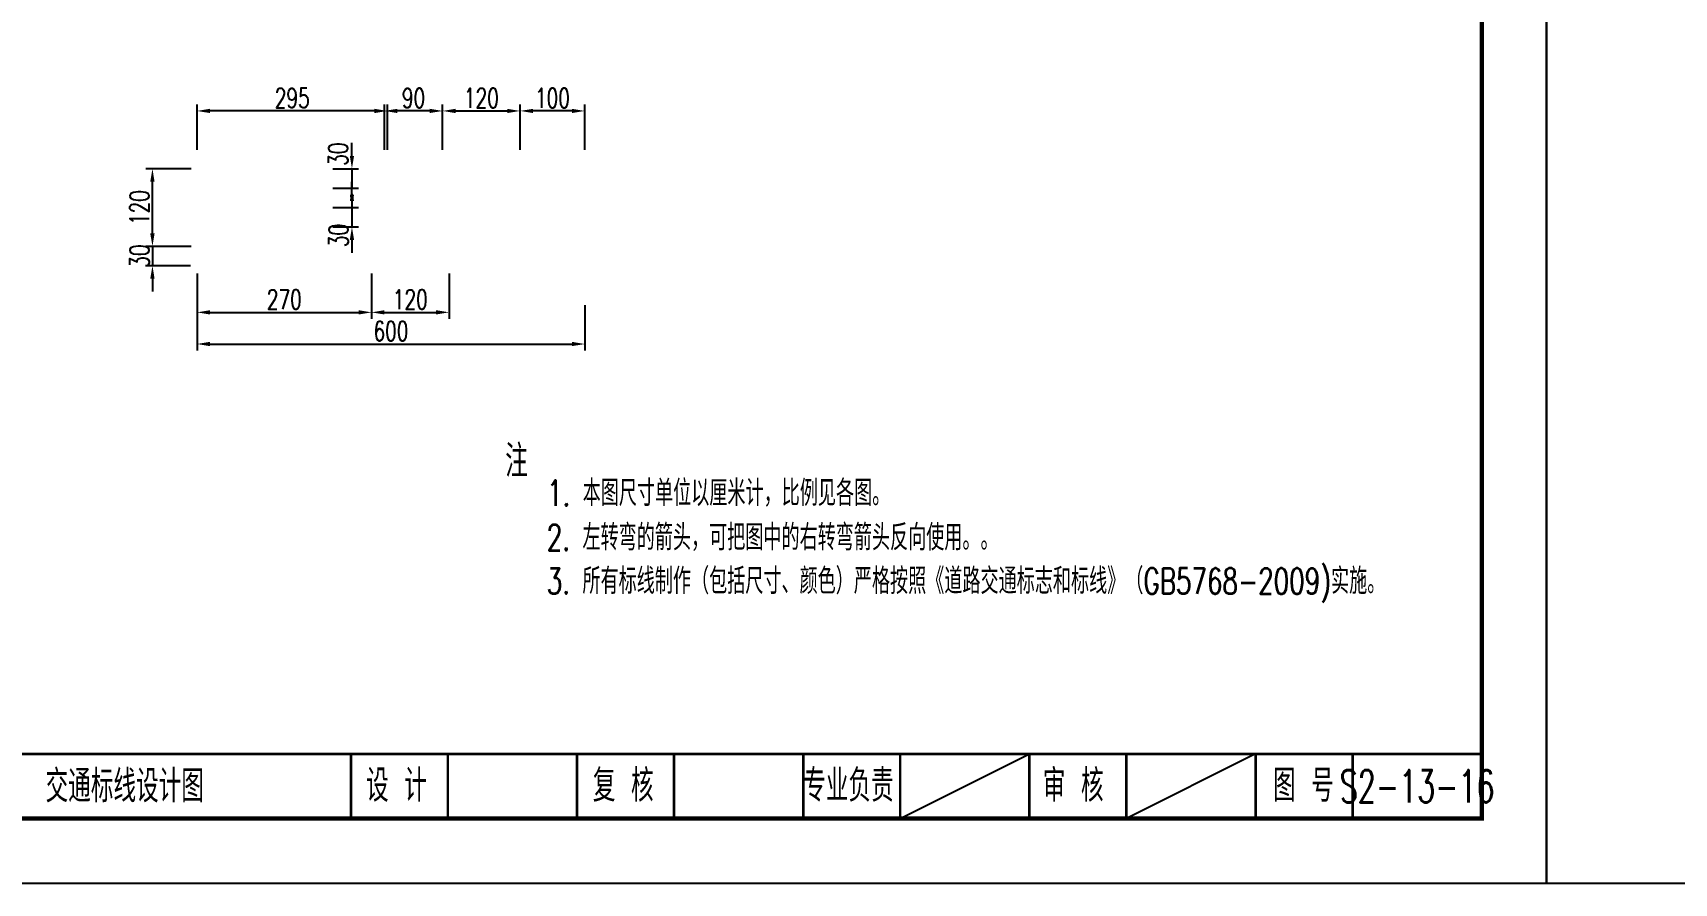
# Model space of a CAD drawing. Extents: x 2515 to 4615, y -2405 to -2108.
# Drawn here: x 3540.4 to 3794.4, y -2405.2 to -2273.6 of the extents above; entities that cross this region are included whole.
import ezdxf
from ezdxf.enums import TextEntityAlignment as Align

# ---------------------------------------------------------------- set-up
doc = ezdxf.new("R2010")
doc.units = 0
doc.header["$LTSCALE"] = 7
doc.header["$PDMODE"] = 32
doc.layers.get('0').update_dxf_attribs({"linetype": 'CONTINUOUS'})
doc.layers.get('Defpoints').update_dxf_attribs({"linetype": 'CONTINUOUS'})
for name, color, linetype in [('图框', 7, 'CONTINUOUS'), ('文字字符', 7, 'CONTINUOUS'), ('标注', 4, 'CONTINUOUS')]:
    doc.layers.add(name, color=color, linetype=linetype)
doc.styles.get("Standard").update_dxf_attribs({"font": 'simplex1.shx', "width": 0.7, "bigfont": 'hztxt.shx'})
doc.dimstyles.new('比例：1：100', dxfattribs={"dimtxt": 3, "dimasz": 2, "dimexe": 1, "dimexo": 1, "dimgap": 0.5, "dimtad": 1, "dimdec": 0, "dimlfac": 10, "dimrnd": 0.0095, "dimdsep": 46, "dimtxsty": 'Standard', "dimcen": 0.09, "dimclrd": 256, "dimclre": 256, "dimclrt": 256, "dimadec": 0, "dimazin": 0, "dimtfac": 1, "dimtdec": 0, "dimtix": 1, "dimtmove": 2, "dimatfit": 3, "dimfxl": 0, "dimtolj": 1, "dimtzin": 0, "dimarcsym": 0})

# ---------------------------------------------------------------- blocks, each defined once
blk = doc.blocks.new('series')
at = {"width": 0.75}
for tag, height, p in [('页码', 4, (-35, -19)), ('图名', 5, (-220, -282)), ('图号', 5, (-20, -282))]:
    blk.add_attdef(tag, text='', height=height, dxfattribs=at).set_placement(p, align=Align.MIDDLE_CENTER)
blk = doc.blocks.new('123')
at = {"layer": '图框'}
blk.add_lwpolyline([(2934.59, -2405.19), (2934.59, -2108.19), (2514.59, -2108.19), (2514.59, -2405.19)], close=True, dxfattribs=at)
blk = doc.blocks.new('*D153')
at = {"layer": 'Defpoints', "color": 0}
for p in [(3625.78, -2299.17), (3565.78, -2309.67), (3625.78, -2321.78)]:
    blk.add_point(p, dxfattribs=at)
at = {"layer": '标注', "lineweight": -2}
for p, q in [((3565.78, -2315.78), (3565.78, -2322.78)), ((3625.78, -2315.78), (3625.78, -2322.78)), ((3567.78, -2321.78), (3623.78, -2321.78))]:
    blk.add_line(p, q, dxfattribs=at)
at = {"layer": '标注'}
for points in [[(3567.78, -2321.44), (3567.78, -2322.11), (3565.78, -2321.78)], [(3623.78, -2321.44), (3623.78, -2322.11), (3625.78, -2321.78)]]:
    blk.add_solid(points, dxfattribs=at)
at = {"layer": '标注', "insert": (3595.78, -2319.78), "char_height": 3, "attachment_point": 5}
blk.add_mtext('\\A1;600', dxfattribs=at)
blk = doc.blocks.new('*D154')
at = {"layer": 'Defpoints', "color": 0}
for p in [(3565.78, -2306.67), (3558.88, -2309.67), (3565.78, -2309.67)]:
    blk.add_point(p, dxfattribs=at)
at = {"layer": '标注', "lineweight": -2}
for p, q in [((3558.88, -2304.67), (3558.88, -2302.67)), ((3564.78, -2306.67), (3557.88, -2306.67)), ((3558.88, -2306.67), (3558.88, -2309.67)), ((3564.78, -2309.67), (3557.88, -2309.67)), ((3558.88, -2311.67), (3558.88, -2313.67))]:
    blk.add_line(p, q, dxfattribs=at)
at = {"layer": '标注'}
for points in [[(3558.54, -2304.67), (3559.21, -2304.67), (3558.88, -2306.67)], [(3558.54, -2311.67), (3559.21, -2311.67), (3558.88, -2309.67)]]:
    blk.add_solid(points, dxfattribs=at)
at = {"layer": '标注', "insert": (3556.88, -2308.17), "char_height": 3, "attachment_point": 5, "rotation": 90}
blk.add_mtext('\\A1;30', dxfattribs=at)
blk = doc.blocks.new('*D155')
at = {"layer": 'Defpoints', "color": 0}
for p in [(3592.78, -2306.67), (3565.78, -2309.67), (3592.78, -2316.88)]:
    blk.add_point(p, dxfattribs=at)
at = {"layer": '标注', "lineweight": -2}
for p, q in [((3565.78, -2310.88), (3565.78, -2317.88)), ((3592.78, -2310.88), (3592.78, -2317.88)), ((3567.78, -2316.88), (3590.78, -2316.88))]:
    blk.add_line(p, q, dxfattribs=at)
at = {"layer": '标注'}
for points in [[(3567.78, -2316.55), (3567.78, -2317.21), (3565.78, -2316.88)], [(3590.78, -2316.55), (3590.78, -2317.21), (3592.78, -2316.88)]]:
    blk.add_solid(points, dxfattribs=at)
at = {"layer": '标注', "insert": (3579.28, -2314.88), "char_height": 3, "attachment_point": 5}
blk.add_mtext('\\A1;270', dxfattribs=at)
blk = doc.blocks.new('*D156')
at = {"layer": 'Defpoints', "color": 0}
for p in [(3592.78, -2306.67), (3604.78, -2309.67), (3604.78, -2316.88)]:
    blk.add_point(p, dxfattribs=at)
at = {"layer": '标注', "lineweight": -2}
for p, q in [((3592.78, -2310.88), (3592.78, -2317.88)), ((3604.78, -2310.88), (3604.78, -2317.88)), ((3594.78, -2316.88), (3602.78, -2316.88))]:
    blk.add_line(p, q, dxfattribs=at)
at = {"layer": '标注'}
for points in [[(3594.78, -2316.55), (3594.78, -2317.21), (3592.78, -2316.88)], [(3602.78, -2316.55), (3602.78, -2317.21), (3604.78, -2316.88)]]:
    blk.add_solid(points, dxfattribs=at)
at = {"layer": '标注', "insert": (3598.78, -2314.88), "char_height": 3, "attachment_point": 5}
blk.add_mtext('\\A1;120', dxfattribs=at)
blk = doc.blocks.new('*D157')
at = {"layer": 'Defpoints', "color": 0}
for p in [(3558.88, -2294.67), (3585.78, -2294.67), (3585.7, -2306.67)]:
    blk.add_point(p, dxfattribs=at)
at = {"layer": '标注', "lineweight": -2}
for p, q in [((3564.88, -2294.67), (3557.88, -2294.67)), ((3558.88, -2304.67), (3558.88, -2296.67)), ((3564.88, -2306.67), (3557.88, -2306.67))]:
    blk.add_line(p, q, dxfattribs=at)
at = {"layer": '标注'}
for points in [[(3558.54, -2296.67), (3559.21, -2296.67), (3558.88, -2294.67)], [(3558.54, -2304.67), (3559.21, -2304.67), (3558.88, -2306.67)]]:
    blk.add_solid(points, dxfattribs=at)
at = {"layer": '标注', "insert": (3556.88, -2300.67), "char_height": 3, "attachment_point": 5, "rotation": 90}
blk.add_mtext('\\A1;120', dxfattribs=at)
blk = doc.blocks.new('*D158')
at = {"layer": 'Defpoints', "color": 0}
for p in [(3615.78, -2285.72), (3615.78, -2299.17), (3625.78, -2299.17)]:
    blk.add_point(p, dxfattribs=at)
at = {"layer": '标注', "lineweight": -2}
for p, q in [((3615.78, -2291.72), (3615.78, -2284.72)), ((3623.78, -2285.72), (3617.78, -2285.72)), ((3625.78, -2291.72), (3625.78, -2284.72))]:
    blk.add_line(p, q, dxfattribs=at)
at = {"layer": '标注'}
for points in [[(3617.78, -2285.39), (3617.78, -2286.05), (3615.78, -2285.72)], [(3623.78, -2285.39), (3623.78, -2286.05), (3625.78, -2285.72)]]:
    blk.add_solid(points, dxfattribs=at)
at = {"layer": '标注', "insert": (3620.78, -2283.72), "char_height": 3, "attachment_point": 5}
blk.add_mtext('\\A1;100', dxfattribs=at)
blk = doc.blocks.new('*D159')
at = {"layer": 'Defpoints', "color": 0}
for p in [(3594.78, -2285.72), (3594.78, -2299.17), (3603.78, -2299.17)]:
    blk.add_point(p, dxfattribs=at)
at = {"layer": '标注', "lineweight": -2}
for p, q in [((3594.78, -2291.72), (3594.78, -2284.72)), ((3601.78, -2285.72), (3596.78, -2285.72)), ((3603.78, -2291.72), (3603.78, -2284.72))]:
    blk.add_line(p, q, dxfattribs=at)
at = {"layer": '标注'}
for points in [[(3596.78, -2285.39), (3596.78, -2286.05), (3594.78, -2285.72)], [(3601.78, -2285.39), (3601.78, -2286.05), (3603.78, -2285.72)]]:
    blk.add_solid(points, dxfattribs=at)
at = {"layer": '标注', "insert": (3599.28, -2283.72), "char_height": 3, "attachment_point": 5}
blk.add_mtext('\\A1;90', dxfattribs=at)
blk = doc.blocks.new('*D160')
at = {"layer": 'Defpoints', "color": 0}
for p in [(3615.78, -2285.72), (3603.78, -2299.17), (3615.78, -2299.17)]:
    blk.add_point(p, dxfattribs=at)
at = {"layer": '标注', "lineweight": -2}
for p, q in [((3603.78, -2291.72), (3603.78, -2284.72)), ((3605.78, -2285.72), (3613.78, -2285.72)), ((3615.78, -2291.72), (3615.78, -2284.72))]:
    blk.add_line(p, q, dxfattribs=at)
at = {"layer": '标注'}
for points in [[(3605.78, -2285.39), (3605.78, -2286.05), (3603.78, -2285.72)], [(3613.78, -2285.39), (3613.78, -2286.05), (3615.78, -2285.72)]]:
    blk.add_solid(points, dxfattribs=at)
at = {"layer": '标注', "insert": (3609.78, -2283.72), "char_height": 3, "attachment_point": 5}
blk.add_mtext('\\A1;120', dxfattribs=at)
blk = doc.blocks.new('*D161')
at = {"layer": 'Defpoints', "color": 0}
for p in [(3565.78, -2285.72), (3595.23, -2301.75), (3565.78, -2306.67)]:
    blk.add_point(p, dxfattribs=at)
at = {"layer": '标注', "lineweight": -2}
for p, q in [((3565.78, -2291.72), (3565.78, -2284.72)), ((3593.23, -2285.72), (3567.78, -2285.72)), ((3595.23, -2291.72), (3595.23, -2284.72))]:
    blk.add_line(p, q, dxfattribs=at)
at = {"layer": '标注'}
for points in [[(3567.78, -2285.39), (3567.78, -2286.05), (3565.78, -2285.72)], [(3593.23, -2285.39), (3593.23, -2286.05), (3595.23, -2285.72)]]:
    blk.add_solid(points, dxfattribs=at)
at = {"layer": '标注', "insert": (3580.51, -2283.72), "char_height": 3, "attachment_point": 5}
blk.add_mtext('\\A1;295', dxfattribs=at)
blk = doc.blocks.new('*D162')
at = {"layer": 'Defpoints', "color": 0}
for p in [(3585.78, -2294.67), (3585.78, -2297.67), (3589.75, -2297.67)]:
    blk.add_point(p, dxfattribs=at)
at = {"layer": '标注', "lineweight": -2}
for p, q in [((3589.75, -2292.67), (3589.75, -2290.67)), ((3586.78, -2294.67), (3590.75, -2294.67)), ((3589.75, -2294.67), (3589.75, -2297.67)), ((3586.78, -2297.67), (3590.75, -2297.67)), ((3589.75, -2299.67), (3589.75, -2301.67))]:
    blk.add_line(p, q, dxfattribs=at)
at = {"layer": '标注'}
for points in [[(3589.42, -2292.67), (3590.08, -2292.67), (3589.75, -2294.67)], [(3589.42, -2299.67), (3590.08, -2299.67), (3589.75, -2297.67)]]:
    blk.add_solid(points, dxfattribs=at)
at = {"layer": '标注', "insert": (3587.62, -2292.41), "char_height": 3, "attachment_point": 5, "rotation": 90}
blk.add_mtext('\\A1;30', dxfattribs=at)
blk = doc.blocks.new('*D163')
at = {"layer": 'Defpoints', "color": 0}
for p in [(3585.78, -2300.67), (3585.78, -2303.67), (3589.75, -2303.67)]:
    blk.add_point(p, dxfattribs=at)
at = {"layer": '标注', "lineweight": -2}
for p, q in [((3589.75, -2298.67), (3589.75, -2296.67)), ((3586.78, -2300.67), (3590.75, -2300.67)), ((3589.75, -2300.67), (3589.75, -2303.67)), ((3586.78, -2303.67), (3590.75, -2303.67)), ((3589.75, -2305.67), (3589.75, -2307.67))]:
    blk.add_line(p, q, dxfattribs=at)
at = {"layer": '标注'}
for points in [[(3589.42, -2298.67), (3590.08, -2298.67), (3589.75, -2300.67)], [(3589.42, -2305.67), (3590.08, -2305.67), (3589.75, -2303.67)]]:
    blk.add_solid(points, dxfattribs=at)
at = {"layer": '标注', "insert": (3587.67, -2304.99), "char_height": 3, "attachment_point": 5, "rotation": 90}
blk.add_mtext('\\A1;30', dxfattribs=at)

msp = doc.modelspace()

# ---------------------------------------------------------------- linework, layer by layer
msp.add_line((3674.5915, -2395.18876), (3694.5915, -2385.18876))
at = {"layer": '图框'}
msp.add_line((3729.5915, -2385.18876), (3709.5915, -2395.18876), dxfattribs=at)
for points, const_width in [([(3764.5915, -2118.18876), (3384.5915, -2118.18876), (3384.5915, -2395.18876), (3764.5915, -2395.18876), (3764.5915, -2118.18876)], 0.7), ([(3384.5915, -2385.18876), (3764.5915, -2385.18876)], 0.4), ([(3589.5915, -2395.18876), (3589.5915, -2385.18876)], 0.4), ([(3604.5915, -2395.18876), (3604.5915, -2385.18876)], 0.4), ([(3624.5915, -2395.18876), (3624.5915, -2385.18876)], 0.4), ([(3639.5915, -2395.18876), (3639.5915, -2385.18876)], 0.4), ([(3659.5915, -2395.18876), (3659.5915, -2385.18876)], 0.4), ([(3659.5915, -2395.18876), (3659.5915, -2385.18876)], 0.4), ([(3674.5915, -2395.18876), (3674.5915, -2385.18876)], 0.4), ([(3694.5915, -2395.18876), (3694.5915, -2385.18876)], 0.4), ([(3709.5915, -2395.18876), (3709.5915, -2385.18876)], 0.4), ([(3729.5915, -2395.18876), (3729.5915, -2385.18876)], 0.4), ([(3744.5915, -2395.18876), (3744.5915, -2385.18876)], 0.4)]:
    msp.add_lwpolyline(points, dxfattribs=dict(at, const_width=const_width))

# ---------------------------------------------------------------- block references
for p in [(840, 0), (1260, 0)]:
    msp.add_blockref('123', p)
ref = msp.add_blockref('series', (3774.5915, -2108.18876), dxfattribs=at)
ref.add_attrib('页码', '第  3  页    共  5  页', dxfattribs={"layer": '0', "height": 4, "width": 0.7}).set_placement((3739.5915, -2127.18876), align=Align.MIDDLE_CENTER)
ref.add_attrib('图名', '交通标线设计图', dxfattribs={"layer": '0', "height": 5, "width": 0.7}).set_placement((3554.5915, -2390.18876), align=Align.MIDDLE_CENTER)
ref.add_attrib('图号', 'S2-13-16', dxfattribs={"layer": '0', "height": 5, "width": 0.65}).set_placement((3754.5915, -2390.18876), align=Align.MIDDLE_CENTER)

# ---------------------------------------------------------------- texts
at = {"layer": '图框', "width": 0.7}
for s, p in [('设 计', (3596.63617, -2390.09417)), ('复 核', (3631.73099, -2390.09417)), ('专业负责', (3666.58173, -2390.09417)), ('审 核', (3701.35554, -2390.09417)), ('图 号', (3736.9747, -2390.09417))]:
    msp.add_text(s, height=5, dxfattribs=at).set_placement(p, align=Align.MIDDLE_CENTER)
at = {"layer": '文字字符', "width": 0.7}
for s, height, p in [('注', 5, (3613.47661, -2342.3798)), ('1. 本图尺寸单位以厘米计，比例见各图。', 4, (3619.93559, -2346.83229)), ('2. 左转弯的箭头，可把图中的右转弯箭头反向使用。。', 4, (3619.90106, -2353.70405)), ('3. 所有标线制作（包括尺寸、颜色）严格按照《道路交通标志和标线》（GB5768-2009)实施。', 4, (3619.90106, -2360.44758))]:
    msp.add_text(s, height=height, dxfattribs=at).set_placement(p)

# ---------------------------------------------------------------- dimensions: what is measured, and where the dimension line sits
at = {"layer": '标注'}
for base, p1, p2, picture, middle in [((3565.78097, -2285.72006), (3595.23472, -2301.75215), (3565.78097, -2306.66664), '*D161', (3580.50784, -2283.72006)), ((3594.78097, -2285.71946), (3603.78097, -2299.16664), (3594.78097, -2299.16664), '*D159', (3599.28097, -2283.71946)), ((3615.78097, -2285.71946), (3603.78097, -2299.16664), (3615.78097, -2299.16664), '*D160', (3609.78097, -2283.71946)), ((3615.78097, -2285.71946), (3625.78097, -2299.16664), (3615.78097, -2299.16664), '*D158', (3620.78097, -2283.71946)), ((3625.78097, -2321.77583), (3565.78097, -2309.66664), (3625.78097, -2299.16664), '*D153', (3595.78097, -2319.77583)), ((3592.78097, -2316.88076), (3565.78097, -2309.66664), (3592.78097, -2306.66664), '*D155', (3579.28097, -2314.88076)), ((3604.78097, -2316.88076), (3592.78097, -2306.66664), (3604.78097, -2309.66664), '*D156', (3598.78097, -2314.88076))]:
    dim = msp.add_linear_dim(base=base, p1=p1, p2=p2, dimstyle='比例：1：100', dxfattribs=at)
    dim.commit()
    dim.dimension.update_dxf_attribs({"geometry": picture, "text_midpoint": middle})
for base, p1, p2, picture, middle in [((3589.74845, -2297.66664), (3585.78097, -2294.66664), (3585.78097, -2297.66664), '*D162', (3587.62028, -2292.41139)), ((3589.74845, -2303.66664), (3585.78097, -2300.66664), (3585.78097, -2303.66664), '*D163', (3587.67022, -2304.98806))]:
    dim = msp.add_linear_dim(base=base, p1=p1, p2=p2, angle=90, dimstyle='比例：1：100', dxfattribs=at)
    dim.commit()
    dim.dimension.update_dxf_attribs({"geometry": picture, "text_midpoint": middle, "dimtype": 160})
for base, p1, p2, picture, middle in [((3558.87679, -2294.66664), (3585.70422, -2306.66664), (3585.78097, -2294.66664), '*D157', (3556.87679, -2300.66664)), ((3558.87679, -2309.66664), (3565.78097, -2306.66664), (3565.78097, -2309.66664), '*D154', (3556.87679, -2308.16664))]:
    dim = msp.add_linear_dim(base=base, p1=p1, p2=p2, angle=90, dimstyle='比例：1：100', dxfattribs=at)
    dim.commit()
    dim.dimension.update_dxf_attribs({"geometry": picture, "text_midpoint": middle})

doc.saveas('drawing.dxf')
